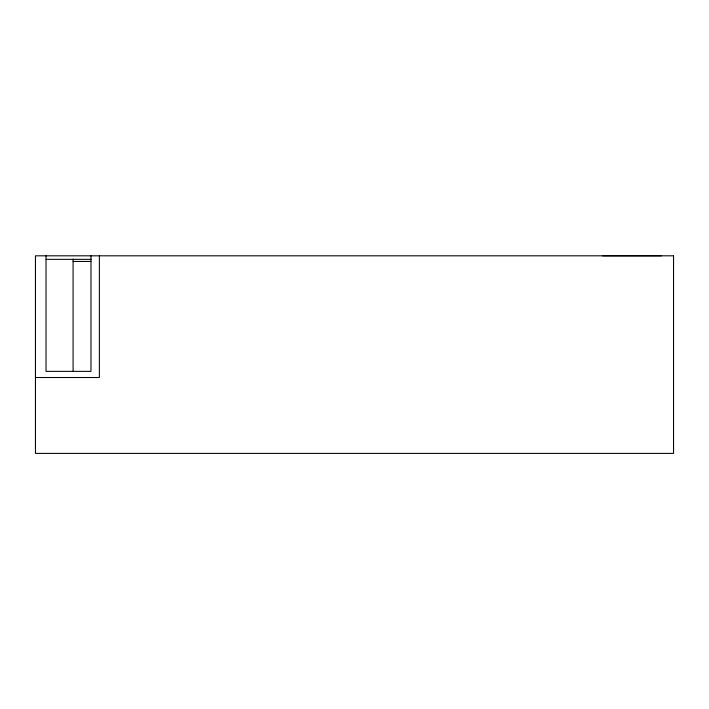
<?xml version="1.0" encoding="UTF-8"?>
<svg xmlns="http://www.w3.org/2000/svg" width="709" height="709" viewBox="0 0 709 709"><rect width="100%" height="100%" fill="white"/><g stroke="black" fill="none" stroke-linecap="round" stroke-linejoin="round"><path stroke-width="1.06" d="M46.032 259.343L91.124 259.343M73.089 261.444L90.903 261.444M35.45 377.516L99.366 377.516L99.366 255.816M661.435 255.816L602.517 255.816M90.982 255.816L90.982 371.365L46.032 371.365L46.032 255.816M73.089 259.122L73.089 371.365M673.55 255.816L35.45 255.816L35.45 453.388L673.55 453.388L673.55 255.816"/></g></svg>
